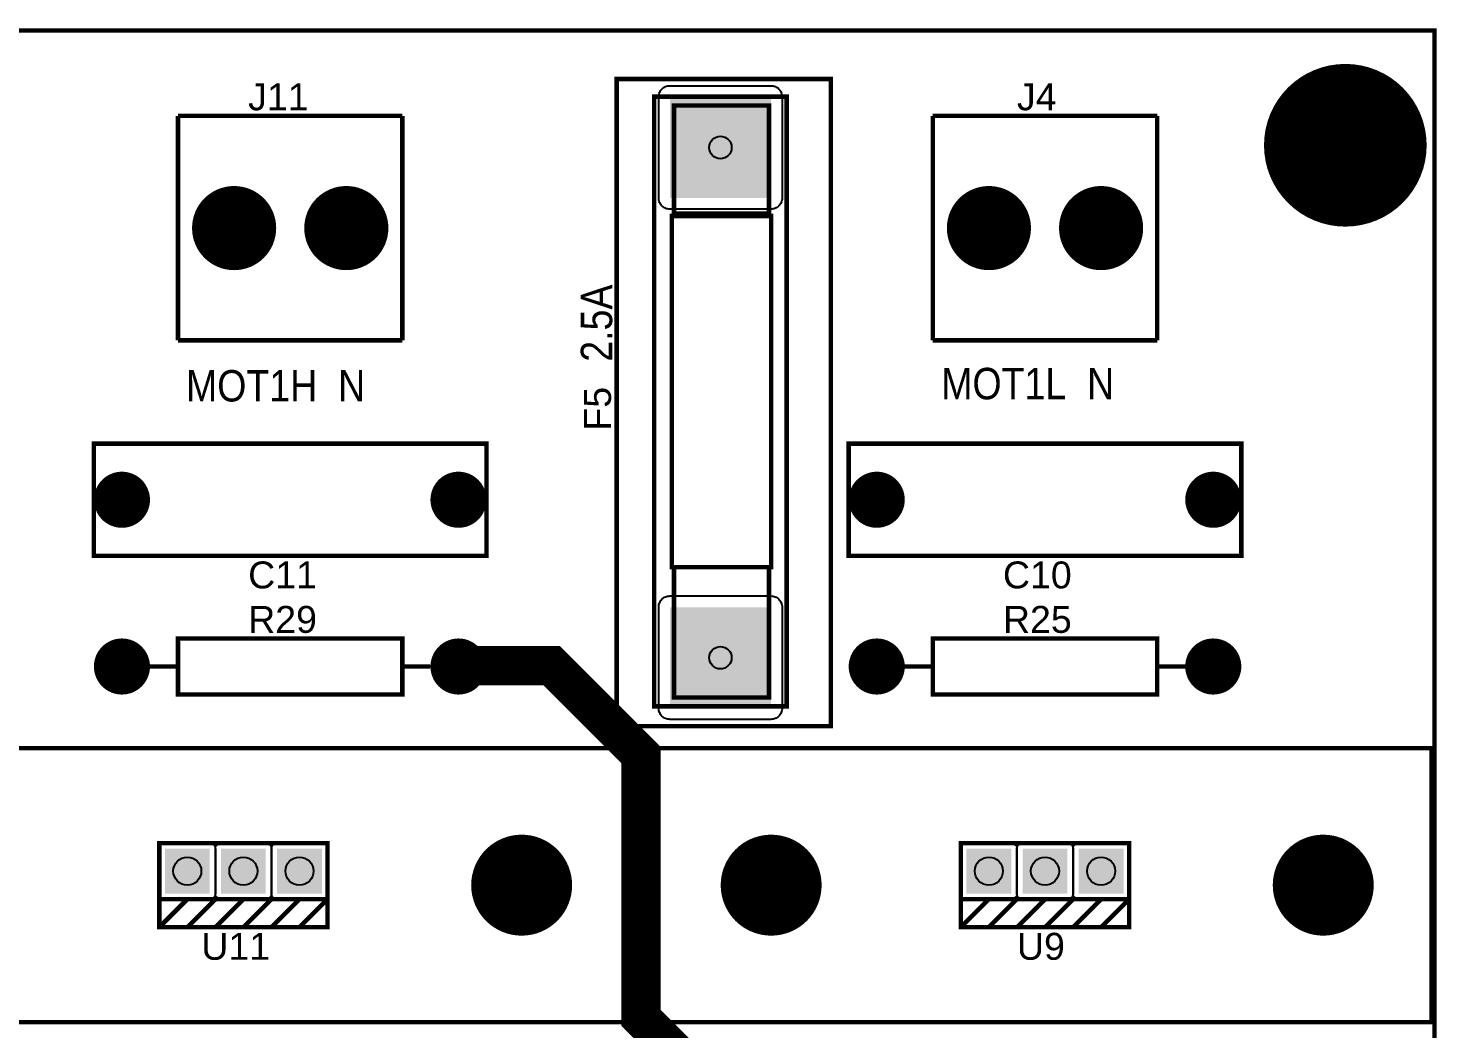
# Model space of a CAD drawing. Header units: inches. Extents: x -3.05 to 3.04, y -2.64 to 2.64.
# Drawn here: x 0.524 to 3.035, y 0.859 to 2.643 of the extents above; entities that cross this region are included whole.
import ezdxf

# ---------------------------------------------------------------- set-up
doc = ezdxf.new("R2010")
doc.units = ezdxf.units.IN
doc.layers.get('0').update_dxf_attribs({"linetype": 'CONTINUOUS'})

# ---------------------------------------------------------------- blocks, each defined once
blk = doc.blocks.new('EPAD')
at = {"const_width": 0.5}
blk.add_lwpolyline([(-0.25, 0, 1), (0.25, 0, 1)], format="xyb", close=True, dxfattribs=at)
blk = doc.blocks.new('RPAD')
blk.add_trace([(-0.5, -0.5), (-0.5, 0.5), (0.5, -0.5), (0.5, 0.5)])

msp = doc.modelspace()

# ---------------------------------------------------------------- linework, layer by layer
for points, const_width in [([(-2.883827, -2.638811), (3.031205, -2.638811), (3.031205, 2.638811), (-2.883827, 2.638811), (-2.883827, -2.638811)], 0.008), ([(-2.883827, -2.638811), (3.031205, -2.638811), (3.031205, 2.638811), (-2.883827, 2.638811), (-2.883827, -2.638811)], 0.008), ([(-2.883827, -2.638811), (3.031205, -2.638811), (3.031205, 2.638811), (-2.883827, 2.638811), (-2.883827, -2.638811)], 0.008), ([(1.572866, 1.398654), (1.954756, 1.398654), (1.954756, 2.552197), (1.572866, 2.552197), (1.572866, 1.398654)], 0.008), ([(1.572866, 1.398654), (1.954756, 1.398654), (1.954756, 2.552197), (1.572866, 2.552197), (1.572866, 1.398654)], 0.008), ([(1.572866, 1.398654), (1.954756, 1.398654), (1.954756, 2.552197), (1.572866, 2.552197), (1.572866, 1.398654)], 0.008), ([(1.639795, 1.434087), (1.876016, 1.434087), (1.876016, 2.520701), (1.639795, 2.520701), (1.639795, 1.434087)], 0.008), ([(1.639795, 1.434087), (1.876016, 1.434087), (1.876016, 2.520701), (1.639795, 2.520701), (1.639795, 1.434087)], 0.008), ([(1.639795, 1.434087), (1.876016, 1.434087), (1.876016, 2.520701), (1.639795, 2.520701), (1.639795, 1.434087)], 0.008), ([(0.790976, 2.486449), (0.790976, 2.086449)], 0.008), ([(0.790976, 2.486449), (1.190976, 2.486449)], 0.008), ([(0.790976, 2.486449), (0.790976, 2.086449)], 0.008), ([(0.790976, 2.486449), (1.190976, 2.486449)], 0.008), ([(0.790976, 2.486449), (0.790976, 2.086449)], 0.008), ([(0.790976, 2.486449), (1.190976, 2.486449)], 0.008), ([(1.190976, 2.486449), (1.190976, 2.086449)], 0.008), ([(1.190976, 2.486449), (1.190976, 2.086449)], 0.008), ([(1.190976, 2.486449), (1.190976, 2.086449)], 0.008), ([(1.675228, 2.31204), (1.84452, 2.31204), (1.84452, 2.504953), (1.675228, 2.504953), (1.675228, 2.31204)], 0.008), ([(1.675228, 2.31204), (1.84452, 2.31204), (1.84452, 2.504953), (1.675228, 2.504953), (1.675228, 2.31204)], 0.008), ([(1.675228, 2.31204), (1.84452, 2.31204), (1.84452, 2.504953), (1.675228, 2.504953), (1.675228, 2.31204)], 0.008), ([(2.136646, 2.486449), (2.136646, 2.086449)], 0.008), ([(2.136646, 2.486449), (2.536646, 2.486449)], 0.008), ([(2.136646, 2.486449), (2.136646, 2.086449)], 0.008), ([(2.136646, 2.486449), (2.536646, 2.486449)], 0.008), ([(2.136646, 2.486449), (2.136646, 2.086449)], 0.008), ([(2.136646, 2.486449), (2.536646, 2.486449)], 0.008), ([(2.536646, 2.486449), (2.536646, 2.086449)], 0.008), ([(2.536646, 2.486449), (2.536646, 2.086449)], 0.008), ([(2.536646, 2.486449), (2.536646, 2.086449)], 0.008), ([(1.671291, 1.682119), (1.848457, 1.682119), (1.848457, 2.308103), (1.671291, 2.308103), (1.671291, 1.682119)], 0.008), ([(1.671291, 1.682119), (1.848457, 1.682119), (1.848457, 2.308103), (1.671291, 2.308103), (1.671291, 1.682119)], 0.008), ([(1.671291, 1.682119), (1.848457, 1.682119), (1.848457, 2.308103), (1.671291, 2.308103), (1.671291, 1.682119)], 0.008), ([(0.790976, 2.086449), (1.190976, 2.086449)], 0.008), ([(0.790976, 2.086449), (1.190976, 2.086449)], 0.008), ([(0.790976, 2.086449), (1.190976, 2.086449)], 0.008), ([(2.136646, 2.086449), (2.536646, 2.086449)], 0.008), ([(2.136646, 2.086449), (2.536646, 2.086449)], 0.008), ([(2.136646, 2.086449), (2.536646, 2.086449)], 0.008), ([(0.640976, 1.702197), (1.340976, 1.702197), (1.340976, 1.902197), (0.640976, 1.902197), (0.640976, 1.702197)], 0.008), ([(0.640976, 1.702197), (1.340976, 1.702197), (1.340976, 1.902197), (0.640976, 1.902197), (0.640976, 1.702197)], 0.008), ([(0.640976, 1.702197), (1.340976, 1.702197), (1.340976, 1.902197), (0.640976, 1.902197), (0.640976, 1.702197)], 0.008), ([(1.986646, 1.702197), (2.686646, 1.702197), (2.686646, 1.902197), (1.986646, 1.902197), (1.986646, 1.702197)], 0.008), ([(1.986646, 1.702197), (2.686646, 1.702197), (2.686646, 1.902197), (1.986646, 1.902197), (1.986646, 1.702197)], 0.008), ([(1.986646, 1.702197), (2.686646, 1.702197), (2.686646, 1.902197), (1.986646, 1.902197), (1.986646, 1.702197)], 0.008), ([(1.675228, 1.449835), (1.84452, 1.449835), (1.84452, 1.682119), (1.675228, 1.682119), (1.675228, 1.449835)], 0.008), ([(1.675228, 1.449835), (1.84452, 1.449835), (1.84452, 1.682119), (1.675228, 1.682119), (1.675228, 1.449835)], 0.008), ([(1.675228, 1.449835), (1.84452, 1.449835), (1.84452, 1.682119), (1.675228, 1.682119), (1.675228, 1.449835)], 0.008), ([(0.790976, 1.454953), (1.190976, 1.454953), (1.190976, 1.554953), (0.790976, 1.554953), (0.790976, 1.454953)], 0.008), ([(0.790976, 1.454953), (1.190976, 1.454953), (1.190976, 1.554953), (0.790976, 1.554953), (0.790976, 1.454953)], 0.008), ([(0.790976, 1.454953), (1.190976, 1.454953), (1.190976, 1.554953), (0.790976, 1.554953), (0.790976, 1.454953)], 0.008), ([(2.136646, 1.454953), (2.536646, 1.454953), (2.536646, 1.554953), (2.136646, 1.554953), (2.136646, 1.454953)], 0.008), ([(2.136646, 1.454953), (2.536646, 1.454953), (2.536646, 1.554953), (2.136646, 1.554953), (2.136646, 1.454953)], 0.008), ([(2.136646, 1.454953), (2.536646, 1.454953), (2.536646, 1.554953), (2.136646, 1.554953), (2.136646, 1.454953)], 0.008), ([(1.752, 0.806134), (1.689008, 0.806134), (1.616173, 0.878969), (1.616173, 1.347473), (1.457011, 1.506635), (1.292658, 1.506635), (1.290976, 1.504953)], 0.07), ([(0.740976, 1.504953), (0.790976, 1.504953)], 0.008), ([(0.740976, 1.504953), (0.790976, 1.504953)], 0.008), ([(0.740976, 1.504953), (0.790976, 1.504953)], 0.008), ([(1.190976, 1.504953), (1.240976, 1.504953)], 0.008), ([(1.190976, 1.504953), (1.240976, 1.504953)], 0.008), ([(1.190976, 1.504953), (1.240976, 1.504953)], 0.008), ([(2.086646, 1.504953), (2.136646, 1.504953)], 0.008), ([(2.086646, 1.504953), (2.136646, 1.504953)], 0.008), ([(2.086646, 1.504953), (2.136646, 1.504953)], 0.008), ([(2.536646, 1.504953), (2.586646, 1.504953)], 0.008), ([(2.536646, 1.504953), (2.586646, 1.504953)], 0.008), ([(2.536646, 1.504953), (2.586646, 1.504953)], 0.008), ([(0.218535, 0.871095), (1.596488, 0.871095), (1.596488, 1.359284), (0.218535, 1.359284), (0.218535, 0.871095)], 0.008), ([(0.218535, 0.871095), (1.596488, 0.871095), (1.596488, 1.359284), (0.218535, 1.359284), (0.218535, 0.871095)], 0.008), ([(0.218535, 0.871095), (1.596488, 0.871095), (1.596488, 1.359284), (0.218535, 1.359284), (0.218535, 0.871095)], 0.008), ([(1.647669, 0.871095), (3.025622, 0.871095), (3.025622, 1.359284), (1.647669, 1.359284), (1.647669, 0.871095)], 0.008), ([(1.647669, 0.871095), (3.025622, 0.871095), (3.025622, 1.359284), (1.647669, 1.359284), (1.647669, 0.871095)], 0.008), ([(1.647669, 0.871095), (3.025622, 0.871095), (3.025622, 1.359284), (1.647669, 1.359284), (1.647669, 0.871095)], 0.008), ([(0.757512, 1.090189), (1.057512, 1.090189), (1.057512, 1.190189), (0.757512, 1.190189), (0.757512, 1.090189)], 0.008), ([(0.757512, 1.090189), (1.057512, 1.090189), (1.057512, 1.190189), (0.757512, 1.190189), (0.757512, 1.090189)], 0.008), ([(0.757512, 1.090189), (1.057512, 1.090189), (1.057512, 1.190189), (0.757512, 1.190189), (0.757512, 1.090189)], 0.008), ([(2.186646, 1.090189), (2.486646, 1.090189), (2.486646, 1.190189), (2.186646, 1.190189), (2.186646, 1.090189)], 0.008), ([(2.186646, 1.090189), (2.486646, 1.090189), (2.486646, 1.190189), (2.186646, 1.190189), (2.186646, 1.090189)], 0.008), ([(2.186646, 1.090189), (2.486646, 1.090189), (2.486646, 1.190189), (2.186646, 1.190189), (2.186646, 1.090189)], 0.008), ([(1.057512, 1.090189), (1.057512, 1.040189), (0.757512, 1.040189), (0.757512, 1.090189)], 0.008), ([(0.807512, 1.090189), (0.757512, 1.040189)], 0.008), ([(1.057512, 1.090189), (1.057512, 1.040189), (0.757512, 1.040189), (0.757512, 1.090189)], 0.008), ([(0.807512, 1.090189), (0.757512, 1.040189)], 0.008), ([(1.057512, 1.090189), (1.057512, 1.040189), (0.757512, 1.040189), (0.757512, 1.090189)], 0.008), ([(0.807512, 1.090189), (0.757512, 1.040189)], 0.008), ([(0.857512, 1.090189), (0.807512, 1.040189)], 0.008), ([(0.857512, 1.090189), (0.807512, 1.040189)], 0.008), ([(0.857512, 1.090189), (0.807512, 1.040189)], 0.008), ([(0.907512, 1.090189), (0.857512, 1.040189)], 0.008), ([(0.907512, 1.090189), (0.857512, 1.040189)], 0.008), ([(0.907512, 1.090189), (0.857512, 1.040189)], 0.008), ([(0.957512, 1.090189), (0.907512, 1.040189)], 0.008), ([(0.957512, 1.090189), (0.907512, 1.040189)], 0.008), ([(0.957512, 1.090189), (0.907512, 1.040189)], 0.008), ([(1.007512, 1.090189), (0.957512, 1.040189)], 0.008), ([(1.007512, 1.090189), (0.957512, 1.040189)], 0.008), ([(1.007512, 1.090189), (0.957512, 1.040189)], 0.008), ([(1.057512, 1.090189), (1.007512, 1.040189)], 0.008), ([(1.057512, 1.090189), (1.007512, 1.040189)], 0.008), ([(1.057512, 1.090189), (1.007512, 1.040189)], 0.008), ([(2.486646, 1.090189), (2.486646, 1.040189), (2.186646, 1.040189), (2.186646, 1.090189)], 0.008), ([(2.236646, 1.090189), (2.186646, 1.040189)], 0.008), ([(2.486646, 1.090189), (2.486646, 1.040189), (2.186646, 1.040189), (2.186646, 1.090189)], 0.008), ([(2.236646, 1.090189), (2.186646, 1.040189)], 0.008), ([(2.486646, 1.090189), (2.486646, 1.040189), (2.186646, 1.040189), (2.186646, 1.090189)], 0.008), ([(2.236646, 1.090189), (2.186646, 1.040189)], 0.008), ([(2.286646, 1.090189), (2.236646, 1.040189)], 0.008), ([(2.286646, 1.090189), (2.236646, 1.040189)], 0.008), ([(2.286646, 1.090189), (2.236646, 1.040189)], 0.008), ([(2.336646, 1.090189), (2.286646, 1.040189)], 0.008), ([(2.336646, 1.090189), (2.286646, 1.040189)], 0.008), ([(2.336646, 1.090189), (2.286646, 1.040189)], 0.008), ([(2.386646, 1.090189), (2.336646, 1.040189)], 0.008), ([(2.386646, 1.090189), (2.336646, 1.040189)], 0.008), ([(2.386646, 1.090189), (2.336646, 1.040189)], 0.008), ([(2.436646, 1.090189), (2.386646, 1.040189)], 0.008), ([(2.436646, 1.090189), (2.386646, 1.040189)], 0.008), ([(2.436646, 1.090189), (2.386646, 1.040189)], 0.008), ([(2.486646, 1.090189), (2.436646, 1.040189)], 0.008), ([(2.486646, 1.090189), (2.436646, 1.040189)], 0.008), ([(2.486646, 1.090189), (2.436646, 1.040189)], 0.008)]:
    msp.add_lwpolyline(points, dxfattribs=dict(const_width=const_width))
for points in [[(1.647906, 2.34015), (1.647906, 2.52015), (1.648007, 2.522229), (1.648304, 2.524239), (1.648787, 2.526173), (1.649448, 2.528021), (1.650278, 2.529774), (1.651267, 2.531422), (1.652407, 2.532957), (1.653687, 2.534369), (1.655099, 2.535649), (1.656633, 2.536788), (1.658282, 2.537777), (1.660034, 2.538607), (1.661882, 2.539269), (1.663816, 2.539752), (1.665827, 2.540049), (1.667906, 2.54015), (1.847906, 2.54015), (1.849984, 2.540049), (1.851995, 2.539752), (1.853929, 2.539269), (1.855777, 2.538607), (1.857529, 2.537777), (1.859178, 2.536788), (1.860712, 2.535649), (1.862124, 2.534369), (1.863404, 2.532957), (1.864544, 2.531422), (1.865533, 2.529774), (1.866363, 2.528021), (1.867024, 2.526173), (1.867507, 2.524239), (1.867804, 2.522229), (1.867906, 2.52015), (1.867906, 2.34015), (1.867804, 2.338071), (1.867507, 2.336061), (1.867024, 2.334127), (1.866363, 2.332279), (1.865533, 2.330526), (1.864544, 2.328878), (1.863404, 2.327343), (1.862124, 2.325931), (1.860712, 2.324651), (1.859178, 2.323512), (1.857529, 2.322523), (1.855777, 2.321693), (1.853929, 2.321031), (1.851995, 2.320548), (1.849984, 2.320251), (1.847906, 2.32015), (1.667906, 2.32015), (1.665827, 2.320251), (1.663816, 2.320548), (1.661882, 2.321031), (1.660034, 2.321693), (1.658282, 2.322523), (1.656633, 2.323512), (1.655099, 2.324651), (1.653687, 2.325931), (1.652407, 2.327343), (1.651267, 2.328878), (1.650278, 2.330526), (1.649448, 2.332279), (1.648787, 2.334127), (1.648304, 2.336061), (1.648007, 2.338071), (1.647906, 2.34015)], [(1.647906, 1.430701), (1.647906, 1.610701), (1.648007, 1.61278), (1.648304, 1.614791), (1.648787, 1.616724), (1.649448, 1.618572), (1.650278, 1.620325), (1.651267, 1.621973), (1.652407, 1.623508), (1.653687, 1.62492), (1.655099, 1.6262), (1.656633, 1.627339), (1.658282, 1.628328), (1.660034, 1.629158), (1.661882, 1.62982), (1.663816, 1.630303), (1.665827, 1.6306), (1.667906, 1.630701), (1.847906, 1.630701), (1.849984, 1.6306), (1.851995, 1.630303), (1.853929, 1.62982), (1.855777, 1.629158), (1.857529, 1.628328), (1.859178, 1.627339), (1.860712, 1.6262), (1.862124, 1.62492), (1.863404, 1.623508), (1.864544, 1.621973), (1.865533, 1.620325), (1.866363, 1.618572), (1.867024, 1.616724), (1.867507, 1.614791), (1.867804, 1.61278), (1.867906, 1.610701), (1.867906, 1.430701), (1.867804, 1.428622), (1.867507, 1.426612), (1.867024, 1.424678), (1.866363, 1.42283), (1.865533, 1.421078), (1.864544, 1.419429), (1.863404, 1.417894), (1.862124, 1.416482), (1.860712, 1.415202), (1.859178, 1.414063), (1.857529, 1.413074), (1.855777, 1.412244), (1.853929, 1.411583), (1.851995, 1.411099), (1.849984, 1.410802), (1.847906, 1.410701), (1.667906, 1.410701), (1.665827, 1.410802), (1.663816, 1.411099), (1.661882, 1.411583), (1.660034, 1.412244), (1.658282, 1.413074), (1.656633, 1.414063), (1.655099, 1.415202), (1.653687, 1.416482), (1.652407, 1.417894), (1.651267, 1.419429), (1.650278, 1.421078), (1.649448, 1.42283), (1.648787, 1.424678), (1.648304, 1.426612), (1.648007, 1.428622), (1.647906, 1.430701)], [(0.847512, 1.090189), (0.767512, 1.090189), (0.766472, 1.09024), (0.765467, 1.090388), (0.7645, 1.09063), (0.763576, 1.090961), (0.7627, 1.091376), (0.761876, 1.09187), (0.761108, 1.09244), (0.760402, 1.09308), (0.759762, 1.093786), (0.759193, 1.094554), (0.758698, 1.095378), (0.758283, 1.096254), (0.757953, 1.097178), (0.757711, 1.098145), (0.757562, 1.09915), (0.757512, 1.100189), (0.757512, 1.180189), (0.757562, 1.181229), (0.757711, 1.182234), (0.757953, 1.183201), (0.758283, 1.184125), (0.758698, 1.185001), (0.759193, 1.185825), (0.759762, 1.186593), (0.760402, 1.187299), (0.761108, 1.187939), (0.761876, 1.188508), (0.7627, 1.189003), (0.763576, 1.189418), (0.7645, 1.189748), (0.765467, 1.189991), (0.766472, 1.190139), (0.767512, 1.190189), (0.847512, 1.190189), (0.848551, 1.190139), (0.849556, 1.189991), (0.850523, 1.189748), (0.851447, 1.189418), (0.852324, 1.189003), (0.853148, 1.188508), (0.853915, 1.187939), (0.854621, 1.187299), (0.855261, 1.186593), (0.855831, 1.185825), (0.856325, 1.185001), (0.85674, 1.184125), (0.857071, 1.183201), (0.857313, 1.182234), (0.857461, 1.181229), (0.857512, 1.180189), (0.857512, 1.100189), (0.857461, 1.09915), (0.857313, 1.098145), (0.857071, 1.097178), (0.85674, 1.096254), (0.856325, 1.095378), (0.855831, 1.094554), (0.855261, 1.093786), (0.854621, 1.09308), (0.853915, 1.09244), (0.853148, 1.09187), (0.852324, 1.091376), (0.851447, 1.090961), (0.850523, 1.09063), (0.849556, 1.090388), (0.848551, 1.09024), (0.847512, 1.090189)], [(0.947512, 1.090189), (0.867512, 1.090189), (0.866472, 1.09024), (0.865467, 1.090388), (0.8645, 1.09063), (0.863576, 1.090961), (0.8627, 1.091376), (0.861876, 1.09187), (0.861108, 1.09244), (0.860402, 1.09308), (0.859762, 1.093786), (0.859193, 1.094554), (0.858698, 1.095378), (0.858283, 1.096254), (0.857953, 1.097178), (0.857711, 1.098145), (0.857562, 1.09915), (0.857512, 1.100189), (0.857512, 1.180189), (0.857562, 1.181229), (0.857711, 1.182234), (0.857953, 1.183201), (0.858283, 1.184125), (0.858698, 1.185001), (0.859193, 1.185825), (0.859762, 1.186593), (0.860402, 1.187299), (0.861108, 1.187939), (0.861876, 1.188508), (0.8627, 1.189003), (0.863576, 1.189418), (0.8645, 1.189748), (0.865467, 1.189991), (0.866472, 1.190139), (0.867512, 1.190189), (0.947512, 1.190189), (0.948551, 1.190139), (0.949556, 1.189991), (0.950523, 1.189748), (0.951447, 1.189418), (0.952324, 1.189003), (0.953148, 1.188508), (0.953915, 1.187939), (0.954621, 1.187299), (0.955261, 1.186593), (0.955831, 1.185825), (0.956325, 1.185001), (0.95674, 1.184125), (0.957071, 1.183201), (0.957313, 1.182234), (0.957461, 1.181229), (0.957512, 1.180189), (0.957512, 1.100189), (0.957461, 1.09915), (0.957313, 1.098145), (0.957071, 1.097178), (0.95674, 1.096254), (0.956325, 1.095378), (0.955831, 1.094554), (0.955261, 1.093786), (0.954621, 1.09308), (0.953915, 1.09244), (0.953148, 1.09187), (0.952324, 1.091376), (0.951447, 1.090961), (0.950523, 1.09063), (0.949556, 1.090388), (0.948551, 1.09024), (0.947512, 1.090189)], [(1.047512, 1.090189), (0.967512, 1.090189), (0.966472, 1.09024), (0.965467, 1.090388), (0.9645, 1.09063), (0.963576, 1.090961), (0.9627, 1.091376), (0.961876, 1.09187), (0.961108, 1.09244), (0.960402, 1.09308), (0.959762, 1.093786), (0.959193, 1.094554), (0.958698, 1.095378), (0.958283, 1.096254), (0.957953, 1.097178), (0.957711, 1.098145), (0.957562, 1.09915), (0.957512, 1.100189), (0.957512, 1.180189), (0.957562, 1.181229), (0.957711, 1.182234), (0.957953, 1.183201), (0.958283, 1.184125), (0.958698, 1.185001), (0.959193, 1.185825), (0.959762, 1.186593), (0.960402, 1.187299), (0.961108, 1.187939), (0.961876, 1.188508), (0.9627, 1.189003), (0.963576, 1.189418), (0.9645, 1.189748), (0.965467, 1.189991), (0.966472, 1.190139), (0.967512, 1.190189), (1.047512, 1.190189), (1.048551, 1.190139), (1.049556, 1.189991), (1.050523, 1.189748), (1.051447, 1.189418), (1.052324, 1.189003), (1.053148, 1.188508), (1.053915, 1.187939), (1.054621, 1.187299), (1.055261, 1.186593), (1.055831, 1.185825), (1.056325, 1.185001), (1.05674, 1.184125), (1.057071, 1.183201), (1.057313, 1.182234), (1.057461, 1.181229), (1.057512, 1.180189), (1.057512, 1.100189), (1.057461, 1.09915), (1.057313, 1.098145), (1.057071, 1.097178), (1.05674, 1.096254), (1.056325, 1.095378), (1.055831, 1.094554), (1.055261, 1.093786), (1.054621, 1.09308), (1.053915, 1.09244), (1.053148, 1.09187), (1.052324, 1.091376), (1.051447, 1.090961), (1.050523, 1.09063), (1.049556, 1.090388), (1.048551, 1.09024), (1.047512, 1.090189)], [(2.276646, 1.090189), (2.196646, 1.090189), (2.195606, 1.09024), (2.194601, 1.090388), (2.193634, 1.09063), (2.19271, 1.090961), (2.191834, 1.091376), (2.19101, 1.09187), (2.190242, 1.09244), (2.189536, 1.09308), (2.188896, 1.093786), (2.188327, 1.094554), (2.187832, 1.095378), (2.187417, 1.096254), (2.187087, 1.097178), (2.186844, 1.098145), (2.186696, 1.09915), (2.186646, 1.100189), (2.186646, 1.180189), (2.186696, 1.181229), (2.186844, 1.182234), (2.187087, 1.183201), (2.187417, 1.184125), (2.187832, 1.185001), (2.188327, 1.185825), (2.188896, 1.186593), (2.189536, 1.187299), (2.190242, 1.187939), (2.19101, 1.188508), (2.191834, 1.189003), (2.19271, 1.189418), (2.193634, 1.189748), (2.194601, 1.189991), (2.195606, 1.190139), (2.196646, 1.190189), (2.276646, 1.190189), (2.277685, 1.190139), (2.27869, 1.189991), (2.279657, 1.189748), (2.280581, 1.189418), (2.281457, 1.189003), (2.282281, 1.188508), (2.283049, 1.187939), (2.283755, 1.187299), (2.284395, 1.186593), (2.284965, 1.185825), (2.285459, 1.185001), (2.285874, 1.184125), (2.286205, 1.183201), (2.286447, 1.182234), (2.286595, 1.181229), (2.286646, 1.180189), (2.286646, 1.100189), (2.286595, 1.09915), (2.286447, 1.098145), (2.286205, 1.097178), (2.285874, 1.096254), (2.285459, 1.095378), (2.284965, 1.094554), (2.284395, 1.093786), (2.283755, 1.09308), (2.283049, 1.09244), (2.282281, 1.09187), (2.281457, 1.091376), (2.280581, 1.090961), (2.279657, 1.09063), (2.27869, 1.090388), (2.277685, 1.09024), (2.276646, 1.090189)], [(2.376646, 1.090189), (2.296646, 1.090189), (2.295606, 1.09024), (2.294601, 1.090388), (2.293634, 1.09063), (2.29271, 1.090961), (2.291834, 1.091376), (2.29101, 1.09187), (2.290242, 1.09244), (2.289536, 1.09308), (2.288896, 1.093786), (2.288327, 1.094554), (2.287832, 1.095378), (2.287417, 1.096254), (2.287087, 1.097178), (2.286844, 1.098145), (2.286696, 1.09915), (2.286646, 1.100189), (2.286646, 1.180189), (2.286696, 1.181229), (2.286844, 1.182234), (2.287087, 1.183201), (2.287417, 1.184125), (2.287832, 1.185001), (2.288327, 1.185825), (2.288896, 1.186593), (2.289536, 1.187299), (2.290242, 1.187939), (2.29101, 1.188508), (2.291834, 1.189003), (2.29271, 1.189418), (2.293634, 1.189748), (2.294601, 1.189991), (2.295606, 1.190139), (2.296646, 1.190189), (2.376646, 1.190189), (2.377685, 1.190139), (2.37869, 1.189991), (2.379657, 1.189748), (2.380581, 1.189418), (2.381457, 1.189003), (2.382281, 1.188508), (2.383049, 1.187939), (2.383755, 1.187299), (2.384395, 1.186593), (2.384965, 1.185825), (2.385459, 1.185001), (2.385874, 1.184125), (2.386205, 1.183201), (2.386447, 1.182234), (2.386595, 1.181229), (2.386646, 1.180189), (2.386646, 1.100189), (2.386595, 1.09915), (2.386447, 1.098145), (2.386205, 1.097178), (2.385874, 1.096254), (2.385459, 1.095378), (2.384965, 1.094554), (2.384395, 1.093786), (2.383755, 1.09308), (2.383049, 1.09244), (2.382281, 1.09187), (2.381457, 1.091376), (2.380581, 1.090961), (2.379657, 1.09063), (2.37869, 1.090388), (2.377685, 1.09024), (2.376646, 1.090189)], [(2.476646, 1.090189), (2.396646, 1.090189), (2.395606, 1.09024), (2.394601, 1.090388), (2.393634, 1.09063), (2.39271, 1.090961), (2.391834, 1.091376), (2.39101, 1.09187), (2.390242, 1.09244), (2.389536, 1.09308), (2.388896, 1.093786), (2.388327, 1.094554), (2.387832, 1.095378), (2.387417, 1.096254), (2.387087, 1.097178), (2.386844, 1.098145), (2.386696, 1.09915), (2.386646, 1.100189), (2.386646, 1.180189), (2.386696, 1.181229), (2.386844, 1.182234), (2.387087, 1.183201), (2.387417, 1.184125), (2.387832, 1.185001), (2.388327, 1.185825), (2.388896, 1.186593), (2.389536, 1.187299), (2.390242, 1.187939), (2.39101, 1.188508), (2.391834, 1.189003), (2.39271, 1.189418), (2.393634, 1.189748), (2.394601, 1.189991), (2.395606, 1.190139), (2.396646, 1.190189), (2.476646, 1.190189), (2.477685, 1.190139), (2.47869, 1.189991), (2.479657, 1.189748), (2.480581, 1.189418), (2.481457, 1.189003), (2.482281, 1.188508), (2.483049, 1.187939), (2.483755, 1.187299), (2.484395, 1.186593), (2.484965, 1.185825), (2.485459, 1.185001), (2.485874, 1.184125), (2.486205, 1.183201), (2.486447, 1.182234), (2.486595, 1.181229), (2.486646, 1.180189), (2.486646, 1.100189), (2.486595, 1.09915), (2.486447, 1.098145), (2.486205, 1.097178), (2.485874, 1.096254), (2.485459, 1.095378), (2.484965, 1.094554), (2.484395, 1.093786), (2.483755, 1.09308), (2.483049, 1.09244), (2.482281, 1.09187), (2.481457, 1.091376), (2.480581, 1.090961), (2.479657, 1.09063), (2.47869, 1.090388), (2.477685, 1.09024), (2.476646, 1.090189)]]:
    msp.add_lwpolyline(points, close=True)
for centre, radius in [((2.872079, 2.434087), 0.03), ((1.757905, 2.43015), 0.02), ((0.890976, 2.286449), 0.03), ((1.090976, 2.286449), 0.03), ((2.236646, 2.286449), 0.03), ((2.436646, 2.286449), 0.03), ((0.690976, 1.802197), 0.025), ((1.290976, 1.802197), 0.025), ((2.036646, 1.802197), 0.025), ((2.636646, 1.802197), 0.025), ((1.757905, 1.520701), 0.02), ((0.690976, 1.504953), 0.025), ((1.290976, 1.504953), 0.025), ((2.036646, 1.504953), 0.025), ((2.636646, 1.504953), 0.025), ((0.807512, 1.140189), 0.025), ((0.907512, 1.140189), 0.025), ((1.007512, 1.140189), 0.025), ((2.236646, 1.140189), 0.025), ((2.336646, 1.140189), 0.025), ((2.436646, 1.140189), 0.025), ((1.403575, 1.115189), 0.03), ((1.848457, 1.115189), 0.03), ((2.832709, 1.115189), 0.03)]:
    msp.add_circle(centre, radius)

# ---------------------------------------------------------------- block references
for p, xscale, yscale in [((2.872079, 2.434087), 0.29, 0.29), ((2.872079, 2.434087), 0.25, 0.25), ((0.890976, 2.286449), 0.15, 0.15), ((1.090976, 2.286449), 0.15, 0.15), ((2.236646, 2.286449), 0.15, 0.15), ((2.436646, 2.286449), 0.15, 0.15), ((0.890976, 2.286449), 0.12, 0.12), ((1.090976, 2.286449), 0.12, 0.12), ((2.236646, 2.286449), 0.12, 0.12), ((2.436646, 2.286449), 0.12, 0.12), ((0.690976, 1.802197), 0.1, 0.1), ((0.690976, 1.802197), 0.08, 0.08), ((1.290976, 1.802197), 0.1, 0.1), ((1.290976, 1.802197), 0.08, 0.08), ((2.036646, 1.802197), 0.1, 0.1), ((2.036646, 1.802197), 0.08, 0.08), ((2.636646, 1.802197), 0.1, 0.1), ((2.636646, 1.802197), 0.08, 0.08), ((0.690976, 1.504953), 0.1, 0.1), ((0.690976, 1.504953), 0.08, 0.08), ((1.290976, 1.504953), 0.1, 0.1), ((1.290976, 1.504953), 0.08, 0.08), ((2.036646, 1.504953), 0.1, 0.1), ((2.036646, 1.504953), 0.08, 0.08), ((2.636646, 1.504953), 0.1, 0.1), ((2.636646, 1.504953), 0.08, 0.08), ((1.403575, 1.115189), 0.18, 0.18), ((1.403575, 1.115189), 0.15, 0.15), ((1.848457, 1.115189), 0.18, 0.18), ((1.848457, 1.115189), 0.15, 0.15), ((2.832709, 1.115189), 0.18, 0.18), ((2.832709, 1.115189), 0.15, 0.15)]:
    msp.add_blockref('EPAD', p, dxfattribs=dict(xscale=xscale, yscale=yscale))
for p, xscale, yscale, rotation in [((1.757905, 2.43015), 0.18, 0.18, 90), ((1.757905, 1.520701), 0.18, 0.18, 90), ((0.807512, 1.140189), 0.08, 0.08, 180), ((0.907512, 1.140189), 0.08, 0.08, 180), ((1.007512, 1.140189), 0.08, 0.08, 180), ((2.236646, 1.140189), 0.08, 0.08, 180), ((2.336646, 1.140189), 0.08, 0.08, 180), ((2.436646, 1.140189), 0.08, 0.08, 180)]:
    msp.add_blockref('RPAD', p, dxfattribs=dict(xscale=xscale, yscale=yscale, rotation=rotation))

# ---------------------------------------------------------------- texts
for s, height, width, p in [('J11', 0.048, 1.041667, (0.915976, 2.496449)), ('J11', 0.048, 1.041667, (0.915976, 2.496449)), ('J11', 0.048, 1.041667, (0.915976, 2.496449)), ('J4', 0.048, 1.041667, (2.286646, 2.496449)), ('J4', 0.048, 1.041667, (2.286646, 2.496449)), ('J4', 0.048, 1.041667, (2.286646, 2.496449)), ('MOT1L  N', 0.056, 0.892857, (2.151606, 1.981323)), ('MOT1L  N', 0.056, 0.892857, (2.151606, 1.981323)), ('MOT1L  N', 0.056, 0.892857, (2.151606, 1.981323)), ('MOT1H  N', 0.056, 0.892857, (0.80515, 1.977386)), ('MOT1H  N', 0.056, 0.892857, (0.80515, 1.977386)), ('MOT1H  N', 0.056, 0.892857, (0.80515, 1.977386)), ('C11', 0.048, 1.041667, (0.915976, 1.644197)), ('C11', 0.048, 1.041667, (0.915976, 1.644197)), ('C11', 0.048, 1.041667, (0.915976, 1.644197)), ('C10', 0.048, 1.041667, (2.261646, 1.644197)), ('C10', 0.048, 1.041667, (2.261646, 1.644197)), ('C10', 0.048, 1.041667, (2.261646, 1.644197)), ('R29', 0.048, 1.041667, (0.915976, 1.564953)), ('R29', 0.048, 1.041667, (0.915976, 1.564953)), ('R29', 0.048, 1.041667, (0.915976, 1.564953)), ('R25', 0.048, 1.041667, (2.261646, 1.564953)), ('R25', 0.048, 1.041667, (2.261646, 1.564953)), ('R25', 0.048, 1.041667, (2.261646, 1.564953)), ('U11', 0.048, 1.041667, (0.832512, 0.982189)), ('U11', 0.048, 1.041667, (0.832512, 0.982189)), ('U11', 0.048, 1.041667, (0.832512, 0.982189)), ('U9', 0.048, 1.041667, (2.286646, 0.982189)), ('U9', 0.048, 1.041667, (2.286646, 0.982189)), ('U9', 0.048, 1.041667, (2.286646, 0.982189))]:
    msp.add_text(s, height=height, dxfattribs=dict(width=width)).set_placement(p)
for s, height, width, p in [('2.5A', 0.056, 0.892857, (1.565, 2.04826)), ('2.5A', 0.056, 0.892857, (1.565, 2.04826)), ('2.5A', 0.056, 0.892857, (1.565, 2.04826)), ('F5', 0.048, 1.041667, (1.562866, 1.925426)), ('F5', 0.048, 1.041667, (1.562866, 1.925426)), ('F5', 0.048, 1.041667, (1.562866, 1.925426))]:
    msp.add_text(s, height=height, rotation=90, dxfattribs=dict(width=width)).set_placement(p)

doc.saveas('drawing.dxf')
